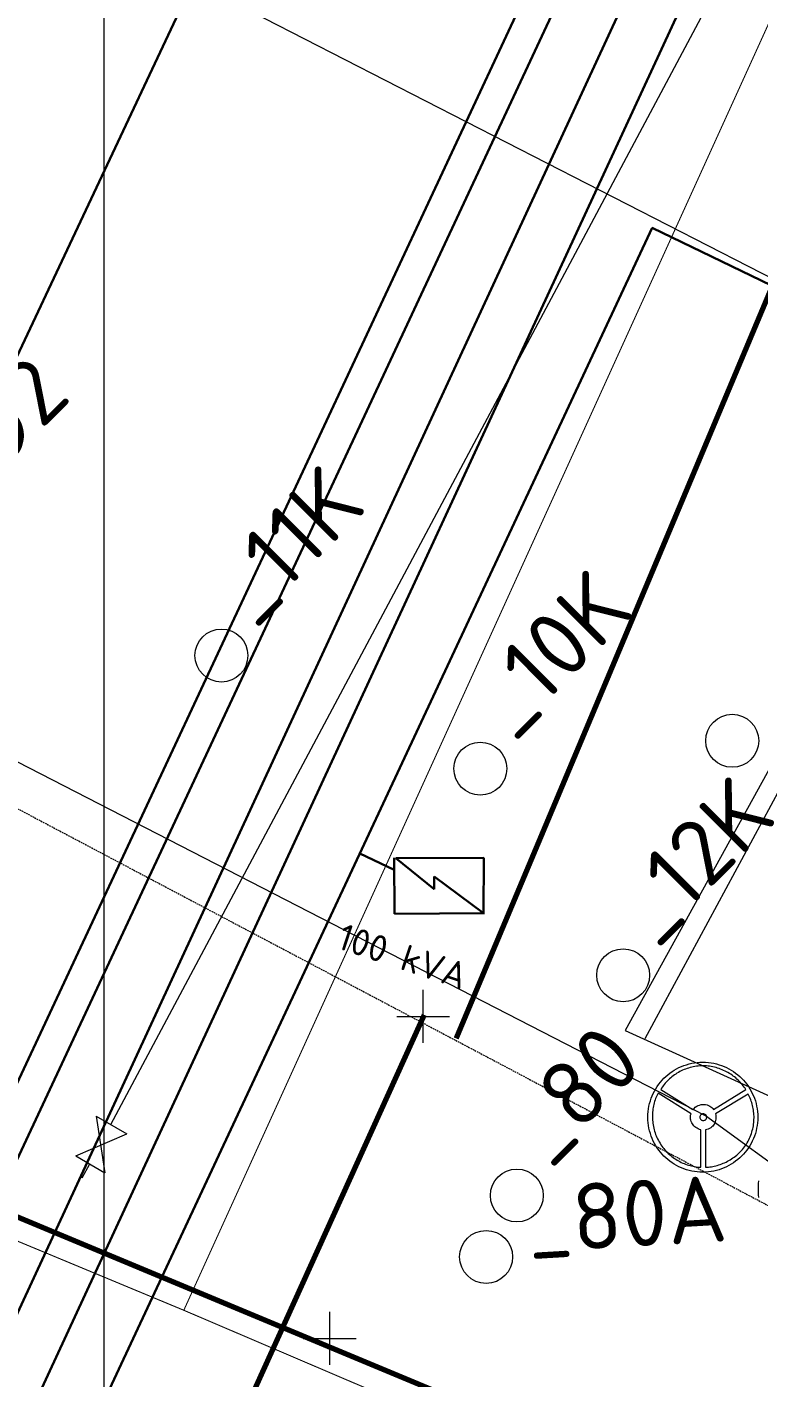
# Model space of a CAD drawing. Header units: millimetres. Extents: x 519 to 9564855, y -810 to 5021775.
# Drawn here: x 9528985.5 to 9529123.8, y 5000710.5 to 5000965.7 of the extents above; entities that cross this region are included whole.
import ezdxf

# ---------------------------------------------------------------- set-up
doc = ezdxf.new("R2010")
doc.units = ezdxf.units.MM
doc.header["$LTSCALE"] = 2
doc.header["$MEASUREMENT"] = 0
doc.header["$PDMODE"] = 2
doc.header["$PDSIZE"] = 5
doc.linetypes.add('DASHED', pattern=[0.75, 0.5, -0.25])
for name, color, linetype in [('GRID_PULKOVO', 7, 'Continuous'), ('OilColl&Flowlines', 3, 'Continuous'), ('OLD WELLS(dr.bfr2000)', 24, 'Continuous'), ('vodovod', 5, 'Continuous')]:
    doc.layers.add(name, color=color, linetype=linetype)
for name, color, linetype, lineweight in [('PPLINE_GAS', 4, 'GAS_LINE', 30), ('PWLINE', 6, 'Continuous', 20), ('WELLS(drilled after 2000y)', 6, 'Continuous', 40), ('Новый водовод', 5, 'g_122_vpr', 30), ('размеры', 7, 'Continuous', 9), ('Электро', 1, 'Continuous', 30), ('Электроснаб', 1, 'Continuous', 18), ('Электроснабжене', 1, 'Continuous', 18)]:
    doc.layers.add(name, color=color, linetype=linetype, lineweight=lineweight)
doc.styles.add('92051501$0$STANDARD', font='simplex.shx')
doc.styles.add('Elect', font='isocpeur.ttf')
doc.styles.add('Line_GUGK', font='')
doc.styles.get("Standard").update_dxf_attribs({"font": 'isocpeur.ttf', "width": 0.5})
doc.styles.get('Line_GUGK').set_extended_font_data('Bm431', italic=True)
doc.linetypes.add('g_122_vpr', pattern='A,2,-2,3,-0.6,["Впр",Line_GUGK,S=2,R=0,X=0,Y=-1],-6.4,3,-2,8,-2,8,-2,6', length=45)
doc.linetypes.add('GAS_LINE', pattern='A,0.5,-0.2,["G",92051501$0$STANDARD,S=0.1,R=0,X=-0.1,Y=-0.05],-0.05', length=0.75)
doc.linetypes.add('STM_LINE', pattern='A,0.5,-0.2,["S",92051501$0$STANDARD,S=0.1,R=0,X=-0.1,Y=-0.05],-0.05', length=0.75)
doc.linetypes.add('WTR_LINE', pattern='A,0.5,-0.2,["W",92051501$0$STANDARD,S=0.1,R=0,X=-0.1,Y=-0.05],-0.05', length=0.75)

msp = doc.modelspace()

# ---------------------------------------------------------------- linework, layer by layer
at = {"color": 6, "lineweight": 0}
msp.add_line((9529001.27283, 5000758.41517), (9529256.97889, 5001237.80145), dxfattribs=at)
at = {"color": 5, "lineweight": 0}
msp.add_line((9528995.9061, 5000748.35388), (9528997.29964, 5000750.96641), dxfattribs=at)
at = {"color": 6, "linetype": 'STM_LINE', "lineweight": 0, "ltscale": 15, "const_width": 1, "flags": 128}
msp.add_lwpolyline([(9529145.57699, 5000673.48193), (9528818.82879, 5000809.63389)], dxfattribs=at)
at = {"layer": 'GRID_PULKOVO', "lineweight": 0}
msp.add_line((9529000, 5011000), (9529000, 4992000), dxfattribs=at)
at = {"layer": 'OilColl&Flowlines', "lineweight": 0}
for points in [[(9529135.82347, 5000745.21225), (9529131.837, 5000746.855), (9529113.637, 5000760.055), (9528410.537, 5001121.555), (9528444.84768, 5001187.65532)], [(9529113.14681, 5000770.18218), (9529113.14681, 5000770.18218), (9529113.67654, 5000770.17179), (9529114.19587, 5000770.13025), (9529114.71521, 5000770.05754), (9529115.22416, 5000769.97444), (9529115.72272, 5000769.8498), (9529116.21089, 5000769.71478), (9529116.69907, 5000769.54859), (9529117.16647, 5000769.36163), (9529117.62349, 5000769.15389), (9529118.07012, 5000768.92539), (9529118.50636, 5000768.67611), (9529118.93221, 5000768.40605), (9529119.33729, 5000768.11522), (9529119.73199, 5000767.80362), (9529120.10591, 5000767.48163), (9529120.46945, 5000767.13887), (9529120.81221, 5000766.77534), (9529121.14458, 5000766.40142), (9529121.45618, 5000766.00672), (9529121.74701, 5000765.60164), (9529122.01707, 5000765.17578), (9529122.26635, 5000764.73954), (9529122.49485, 5000764.29291), (9529122.71297, 5000763.8359), (9529122.89994, 5000763.35811), (9529123.06612, 5000762.88032), (9529123.20115, 5000762.38176), (9529123.3154, 5000761.8832), (9529123.40888, 5000761.37425), (9529123.48159, 5000760.85491), (9529123.52314, 5000760.32519), (9529123.53352, 5000759.79547), (9529123.53352, 5000759.79547), (9529123.52314, 5000759.25536), (9529123.48159, 5000758.72564), (9529123.40888, 5000758.2063), (9529123.3154, 5000757.69735), (9529123.20115, 5000757.19879), (9529123.06612, 5000756.70023), (9529122.89994, 5000756.21205), (9529122.71297, 5000755.74465), (9529122.49485, 5000755.28764), (9529122.26635, 5000754.84101), (9529122.01707, 5000754.40477), (9529121.74701, 5000753.97891), (9529121.45618, 5000753.57383), (9529121.14458, 5000753.17913), (9529120.81221, 5000752.80521), (9529120.46945, 5000752.44168), (9529120.10591, 5000752.09892), (9529119.73199, 5000751.77693), (9529119.33729, 5000751.46533), (9529118.93221, 5000751.1745), (9529118.50636, 5000750.90444), (9529118.07012, 5000750.65516), (9529117.62349, 5000750.42666), (9529117.16647, 5000750.21892), (9529116.69907, 5000750.03196), (9529116.21089, 5000749.87616), (9529115.72272, 5000749.73075), (9529115.22416, 5000749.61649), (9529114.71521, 5000749.52301), (9529114.19587, 5000749.46069), (9529113.67654, 5000749.41914), (9529113.14681, 5000749.40876), (9529113.14681, 5000749.40876), (9529112.60671, 5000749.41914), (9529112.07698, 5000749.46069), (9529111.55765, 5000749.52301), (9529111.0487, 5000749.61649), (9529110.53975, 5000749.73075), (9529110.05157, 5000749.87616), (9529109.5634, 5000750.03196), (9529109.096, 5000750.21892), (9529108.6286, 5000750.42666), (9529108.18197, 5000750.65516), (9529107.74572, 5000750.90444), (9529107.33026, 5000751.1745), (9529106.92517, 5000751.46533), (9529106.53048, 5000751.77693), (9529106.15656, 5000752.09892), (9529105.79302, 5000752.44168), (9529105.45026, 5000752.80521), (9529105.11789, 5000753.17913), (9529104.81667, 5000753.57383), (9529104.52584, 5000753.97891), (9529104.25579, 5000754.40477), (9529104.00651, 5000754.84101), (9529103.778, 5000755.28764), (9529103.57027, 5000755.74465), (9529103.38331, 5000756.21205), (9529103.22751, 5000756.70023), (9529103.08209, 5000757.19879), (9529102.96784, 5000757.69735), (9529102.87436, 5000758.2063), (9529102.81204, 5000758.72564), (9529102.77049, 5000759.25536), (9529102.7601, 5000759.79547), (9529102.7601, 5000759.79547), (9529102.77049, 5000760.32519), (9529102.81204, 5000760.85491), (9529102.87436, 5000761.37425), (9529102.96784, 5000761.8832), (9529103.08209, 5000762.38176), (9529103.22751, 5000762.88032), (9529103.38331, 5000763.35811), (9529103.57027, 5000763.8359), (9529103.778, 5000764.29291), (9529104.00651, 5000764.73954), (9529104.25579, 5000765.17578), (9529104.52584, 5000765.60164), (9529104.81667, 5000766.00672), (9529105.11789, 5000766.40142), (9529105.45026, 5000766.77534), (9529105.79302, 5000767.13887), (9529106.15656, 5000767.48163), (9529106.53048, 5000767.80362), (9529106.92517, 5000768.11522), (9529107.33026, 5000768.40605), (9529107.74572, 5000768.67611), (9529108.18197, 5000768.92539), (9529108.6286, 5000769.15389), (9529109.096, 5000769.36163), (9529109.5634, 5000769.54859), (9529110.05157, 5000769.71478), (9529110.53975, 5000769.8498), (9529111.0487, 5000769.97444), (9529111.55765, 5000770.05754), (9529112.07698, 5000770.13025), (9529112.60671, 5000770.17179), (9529113.14681, 5000770.18218)], [(9529111.27721, 5000761.21845), (9529111.27721, 5000761.21845), (9529111.48494, 5000761.46773), (9529111.72384, 5000761.68585), (9529111.9835, 5000761.86242), (9529112.24317, 5000761.99745), (9529112.52361, 5000762.09093), (9529112.81444, 5000762.16364), (9529113.10527, 5000762.1948), (9529113.3961, 5000762.1948), (9529113.67654, 5000762.16364), (9529113.95698, 5000762.10132), (9529114.21665, 5000762.01822), (9529114.45554, 5000761.90397), (9529114.68405, 5000761.76894), (9529114.87101, 5000761.60276), (9529115.0372, 5000761.42618), (9529115.17222, 5000761.21845), (9529121.25884, 5000765.03037), (9529121.25884, 5000765.03037), (9529121.11342, 5000765.26926), (9529120.94723, 5000765.49777), (9529120.78105, 5000765.72628), (9529120.60447, 5000765.95479), (9529120.41751, 5000766.17291), (9529120.23055, 5000766.39103), (9529120.02282, 5000766.59876), (9529119.81508, 5000766.8065), (9529119.59696, 5000767.00385), (9529119.37884, 5000767.20119), (9529119.13995, 5000767.38815), (9529118.90105, 5000767.56473), (9529118.66216, 5000767.7413), (9529118.41288, 5000767.90749), (9529118.15321, 5000768.07368), (9529117.89354, 5000768.21909), (9529117.62349, 5000768.3645), (9529117.35343, 5000768.50992), (9529117.07299, 5000768.63456), (9529116.79255, 5000768.7592), (9529116.51211, 5000768.87345), (9529116.22128, 5000768.97732), (9529115.93045, 5000769.0708), (9529115.63962, 5000769.15389), (9529115.33841, 5000769.23699), (9529115.0372, 5000769.29931), (9529114.73598, 5000769.36163), (9529114.42438, 5000769.41356), (9529114.12317, 5000769.44472), (9529113.81156, 5000769.47588), (9529113.49996, 5000769.48627), (9529113.18836, 5000769.49666), (9529113.18836, 5000769.49666), (9529112.87676, 5000769.48627), (9529112.56516, 5000769.47588), (9529112.25356, 5000769.44472), (9529111.94196, 5000769.41356), (9529111.64074, 5000769.36163), (9529111.33953, 5000769.3097), (9529111.03831, 5000769.24738), (9529110.74748, 5000769.17467), (9529110.44627, 5000769.08119), (9529110.16583, 5000768.98771), (9529109.875, 5000768.89423), (9529109.59456, 5000768.77997), (9529109.3245, 5000768.65533), (9529109.05445, 5000768.53069), (9529108.7844, 5000768.39566), (9529108.52473, 5000768.25025), (9529108.26506, 5000768.10484), (9529108.01578, 5000767.93865), (9529107.7665, 5000767.77246), (9529107.5276, 5000767.60627), (9529107.2991, 5000767.41931), (9529107.07059, 5000767.23235), (9529106.85247, 5000767.04539), (9529106.63435, 5000766.83766), (9529106.42661, 5000766.62992), (9529106.22927, 5000766.42219), (9529106.0423, 5000766.20407), (9529105.85534, 5000765.97556), (9529105.67877, 5000765.74705), (9529105.5022, 5000765.51855), (9529105.34639, 5000765.27965), (9529105.19059, 5000765.03037), (9529111.27721, 5000761.21845)], [(9529112.74173, 5000757.40653), (9529112.74173, 5000757.40653), (9529112.50284, 5000757.48962), (9529112.27433, 5000757.5831), (9529112.04582, 5000757.70774), (9529111.83809, 5000757.84277), (9529111.64074, 5000757.99857), (9529111.46417, 5000758.16475), (9529111.29798, 5000758.35172), (9529111.16295, 5000758.54906), (9529111.03831, 5000758.7568), (9529110.93445, 5000758.97492), (9529110.86174, 5000759.20343), (9529110.8098, 5000759.44232), (9529110.78903, 5000759.6916), (9529110.79942, 5000759.94088), (9529110.84096, 5000760.19016), (9529110.91367, 5000760.44983), (9529104.71281, 5000764.34485), (9529104.71281, 5000764.34485), (9529104.57778, 5000764.09557), (9529104.45314, 5000763.84629), (9529104.33888, 5000763.58662), (9529104.23502, 5000763.32695), (9529104.13115, 5000763.0569), (9529104.03767, 5000762.77645), (9529103.95458, 5000762.5064), (9529103.88187, 5000762.21557), (9529103.81955, 5000761.93513), (9529103.76761, 5000761.6443), (9529103.71568, 5000761.35348), (9529103.68452, 5000761.06265), (9529103.65336, 5000760.76143), (9529103.63259, 5000760.46022), (9529103.6222, 5000760.159), (9529103.6222, 5000759.85779), (9529103.63259, 5000759.55657), (9529103.65336, 5000759.25536), (9529103.67413, 5000758.94376), (9529103.71568, 5000758.64254), (9529103.75723, 5000758.34133), (9529103.81955, 5000758.04011), (9529103.88187, 5000757.7389), (9529103.95458, 5000757.43769), (9529104.03767, 5000757.13647), (9529104.13115, 5000756.84564), (9529104.23502, 5000756.55481), (9529104.34927, 5000756.26399), (9529104.47391, 5000755.97316), (9529104.60894, 5000755.69272), (9529104.75435, 5000755.41228), (9529104.91015, 5000755.13184), (9529104.91015, 5000755.13184), (9529105.06595, 5000754.86178), (9529105.24253, 5000754.60211), (9529105.40872, 5000754.34245), (9529105.59568, 5000754.09316), (9529105.79302, 5000753.85427), (9529105.99037, 5000753.61538), (9529106.18772, 5000753.38687), (9529106.40584, 5000753.16875), (9529106.61357, 5000752.96101), (9529106.84208, 5000752.75328), (9529107.07059, 5000752.55593), (9529107.30948, 5000752.36897), (9529107.54838, 5000752.18201), (9529107.78727, 5000752.01582), (9529108.03655, 5000751.84963), (9529108.29622, 5000751.69383), (9529108.5455, 5000751.53803), (9529108.81556, 5000751.40301), (9529109.07522, 5000751.26798), (9529109.34528, 5000751.14334), (9529109.61533, 5000751.02908), (9529109.89577, 5000750.92522), (9529110.16583, 5000750.82135), (9529110.44627, 5000750.73826), (9529110.7371, 5000750.65516), (9529111.01754, 5000750.58246), (9529111.29798, 5000750.52014), (9529111.58881, 5000750.4682), (9529111.87964, 5000750.41627), (9529112.16008, 5000750.38511), (9529112.4509, 5000750.36434), (9529112.74173, 5000750.34356), (9529112.74173, 5000757.40653)], [(9529115.53576, 5000760.44983), (9529115.53576, 5000760.44983), (9529115.59808, 5000760.17978), (9529115.62924, 5000759.90972), (9529115.62924, 5000759.65005), (9529115.60846, 5000759.40077), (9529115.56692, 5000759.15149), (9529115.5046, 5000758.9126), (9529115.41112, 5000758.69448), (9529115.30725, 5000758.48674), (9529115.17222, 5000758.2894), (9529115.00604, 5000758.10243), (9529114.82946, 5000757.94663), (9529114.63211, 5000757.79083), (9529114.41399, 5000757.66619), (9529114.1751, 5000757.56233), (9529113.91543, 5000757.46885), (9529113.63499, 5000757.40653), (9529113.63499, 5000750.34356), (9529113.63499, 5000750.34356), (9529113.91543, 5000750.35395), (9529114.19587, 5000750.37472), (9529114.47631, 5000750.40588), (9529114.75675, 5000750.44743), (9529115.0372, 5000750.49936), (9529115.31764, 5000750.5513), (9529115.59808, 5000750.624), (9529115.87852, 5000750.69671), (9529116.15896, 5000750.7798), (9529116.4394, 5000750.87328), (9529116.71984, 5000750.97715), (9529116.9899, 5000751.08102), (9529117.25995, 5000751.20566), (9529117.53001, 5000751.3303), (9529117.80006, 5000751.46533), (9529118.05973, 5000751.61074), (9529118.3194, 5000751.75615), (9529118.57906, 5000751.92234), (9529118.82834, 5000752.08853), (9529119.07763, 5000752.2651), (9529119.31652, 5000752.44168), (9529119.55541, 5000752.63902), (9529119.78392, 5000752.83637), (9529120.01243, 5000753.04411), (9529120.23055, 5000753.25184), (9529120.43829, 5000753.48035), (9529120.64602, 5000753.70886), (9529120.84337, 5000753.94775), (9529121.03033, 5000754.18664), (9529121.21729, 5000754.43593), (9529121.38348, 5000754.69559), (9529121.54966, 5000754.96565), (9529121.54966, 5000754.96565), (9529121.70546, 5000755.24609), (9529121.85088, 5000755.52653), (9529121.9859, 5000755.81736), (9529122.11055, 5000756.0978), (9529122.21441, 5000756.38863), (9529122.31828, 5000756.68984), (9529122.41176, 5000756.98067), (9529122.49485, 5000757.2715), (9529122.56756, 5000757.57271), (9529122.64027, 5000757.87393), (9529122.6922, 5000758.16475), (9529122.73375, 5000758.46597), (9529122.76491, 5000758.76718), (9529122.79607, 5000759.0684), (9529122.80646, 5000759.35923), (9529122.81684, 5000759.66044), (9529122.81684, 5000759.96166), (9529122.79607, 5000760.25248), (9529122.77529, 5000760.54331), (9529122.74413, 5000760.84453), (9529122.71297, 5000761.13535), (9529122.66104, 5000761.4158), (9529122.60911, 5000761.70662), (9529122.5364, 5000761.98706), (9529122.46369, 5000762.26751), (9529122.3806, 5000762.54795), (9529122.28712, 5000762.82839), (9529122.19364, 5000763.09844), (9529122.07939, 5000763.35811), (9529121.96513, 5000763.62816), (9529121.84049, 5000763.88783), (9529121.70546, 5000764.13711), (9529115.53576, 5000760.44983)], [(9529113.22991, 5000760.44983), (9529113.22991, 5000760.44983), (9529113.09488, 5000760.43944), (9529112.97024, 5000760.3979), (9529112.86637, 5000760.33558), (9529112.76251, 5000760.26287), (9529112.6898, 5000760.159), (9529112.62748, 5000760.05514), (9529112.58593, 5000759.9305), (9529112.57555, 5000759.79547), (9529112.57555, 5000759.79547), (9529112.58593, 5000759.66044), (9529112.62748, 5000759.54619), (9529112.6898, 5000759.43193), (9529112.76251, 5000759.33845), (9529112.86637, 5000759.25536), (9529112.97024, 5000759.20343), (9529113.09488, 5000759.16188), (9529113.22991, 5000759.15149), (9529113.22991, 5000759.15149), (9529113.36494, 5000759.16188), (9529113.47919, 5000759.20343), (9529113.59344, 5000759.25536), (9529113.68692, 5000759.33845), (9529113.77002, 5000759.43193), (9529113.82195, 5000759.54619), (9529113.8635, 5000759.66044), (9529113.87388, 5000759.79547), (9529113.87388, 5000759.79547), (9529113.8635, 5000759.9305), (9529113.82195, 5000760.05514), (9529113.77002, 5000760.159), (9529113.68692, 5000760.26287), (9529113.59344, 5000760.33558), (9529113.47919, 5000760.3979), (9529113.36494, 5000760.43944), (9529113.22991, 5000760.44983)], [(9529123.75705, 5000744.60047), (9529123.69473, 5000745.1198), (9529123.65319, 5000745.64953), (9529123.6428, 5000746.18964), (9529123.6428, 5000746.18964), (9529123.65319, 5000746.71936), (9529123.69473, 5000747.24908), (9529123.75705, 5000747.76842)]]:
    msp.add_lwpolyline(points, dxfattribs=at)
at = {"layer": 'OLD WELLS(dr.bfr2000)', "lineweight": 0}
for centre in [(9529022.189, 5000846.98), (9529118.7, 5000830.9), (9529071.108, 5000825.627), (9529098.1, 5000786.6), (9529078, 5000745), (9529072.2, 5000733.4)]:
    msp.add_circle(centre, 5, dxfattribs=at)
at = {"layer": 'PPLINE_GAS', "linetype": 'GAS_LINE', "lineweight": 0, "ltscale": 20}
for p, q in [((9528779.5, 5001095.9), (9529168.1, 5000896.8)), ((9529180.6, 5000925.3), (9529098.5, 5000776.2)), ((9529168.1, 5000896.8), (9529102.2, 5000774.6)), ((9529098.5, 5000776.2), (9529281.7, 5000692.5))]:
    msp.add_line(p, q, dxfattribs=at)
at = {"layer": 'PWLINE', "color": 6, "lineweight": 0}
for p, q in [((9528998.52512, 5000759.98815), (9529000.1818, 5000749.31645)), ((9528998.52512, 5000759.98815), (9529004.31926, 5000756.67117)), ((9528994.67112, 5000752.47116), (9529004.31926, 5000756.67117)), ((9528994.67112, 5000752.47116), (9529000.1818, 5000749.31645))]:
    msp.add_line(p, q, dxfattribs=at)
at = {"layer": 'vodovod', "linetype": 'WTR_LINE', "lineweight": 0, "ltscale": 5, "const_width": 0.2}
for points in [[(9529015.0833, 5000723.32951), (9529076.84359, 5000859.16322), (9529110.68292, 5000933.5884), (9529168.78782, 5001061.38254), (9529222.93089, 5001180.46314), (9529278.75116, 5001149.15664)], [(9528768.87, 5000707.66), (9528819.32247, 5000804.70333), (9529015.0833, 5000723.32951), (9529254.02941, 5000621.24556), (9529300.44955, 5000635.20001), (9529717.37976, 5000469.82746), (9529744.26942, 5000480.68776), (9529926.12309, 5000402.81182), (9530179.49567, 5000359.77342), (9530213.72884, 5000349.68251), (9530273.5686, 5000326.65792), (9530276.6046, 5000319.84692), (9531149.23325, 5000023.913), (9531169.31762, 5000082.56978), (9531364.3164, 5000010.23881), (9531370.12169, 5000025.14849), (9531533.19377, 4999972.28229), (9531710.79089, 4999914.70722), (9531689.06275, 4999854.50849), (9531715.39969, 4999845.00243)]]:
    msp.add_lwpolyline(points, dxfattribs=at)
at = {"layer": 'WELLS(drilled after 2000y)', "linetype": 'ByBlock', "lineweight": 0, "ltscale": 50, "const_width": 0.2}
msp.add_lwpolyline([(9528772.34123, 5000720.50448), (9528818.82879, 5000809.63389), (9529148.45285, 5000672.28359), (9529209.10392, 5000679.71025), (9529293.29241, 5000644.22248)], dxfattribs=at)
at = {"layer": 'Новый водовод', "color": 5, "linetype": 'WTR_LINE', "lineweight": 0, "ltscale": 40, "const_width": 1}
for points in [[(9529073.59, 5001302.58), (9529252.8, 5001217.83), (9529066.5442, 5000774.6718)], [(9529060.51, 5000779.12), (9528805.08357, 5000215.17911), (9528752.54676, 5000102.86404), (9528635.03115, 4999825.63459), (9528608.4, 4999763.3)]]:
    msp.add_lwpolyline(points, dxfattribs=at)
at = {"layer": 'Новый водовод', "color": 5, "linetype": 'WTR_LINE', "lineweight": 0, "ltscale": 40}
for p in [(9529060.31, 5000778.82), (9529042.66, 5000718.02)]:
    msp.add_point(p, dxfattribs=at)
at = {"layer": 'размеры', "color": 6, "linetype": 'DASHED', "lineweight": 0, "ltscale": 0.3}
msp.add_line((9528855.98678, 5000885.57292), (9529233.2439, 5000686.14372), dxfattribs=at)
at = {"layer": 'Электро'}
for p, q in [((9529655.30924, 5002203.91016, 0), (9528772.76301, 5000315.04433, 0)), ((9529647.39085, 5002172.55133, 0), (9528778.60908, 5000313.14483, 0)), ((9528948.62165, 5000829.30672, -0.00006), (9529077.78938, 5001103.69675, -0.00006)), ((9528912.3549, 5000518.78812), (9529103.55905, 5000927.77725)), ((9529190.08941, 5000886.01551), (9529103.55905, 5000927.77725)), ((9529048.31425, 5000809.60763), (9529054.82374, 5000806.49842, 0)), ((9529054.87437, 5000798.2255, 0), (9529054.80967, 5000808.79785, 0)), ((9529071.76085, 5000808.80374, 0), (9529055.16525, 5000808.70217, 0)), ((9529055.16525, 5000808.70217, 0), (9529062.37703, 5000802.87494, 0)), ((9529071.68716, 5000798.36128, 0), (9529071.76085, 5000808.80374, 0)), ((9529062.36249, 5000805.25017, 0), (9529071.68716, 5000798.36128, 0)), ((9529062.37703, 5000802.87494, 0), (9529062.36249, 5000805.25017, 0)), ((9529071.9228, 5000798.32984, 0), (9529054.87437, 5000798.2255, 0))]:
    msp.add_line(p, q, dxfattribs=at)
at = {"layer": 'Электро', "elevation": -0.00006}
for points in [[(9528790.95275, 5000306.4238), (9529596.95307, 5002048.26732)], [(9529599.6397, 5002029.34297), (9528800.12121, 5000302.43139)]]:
    msp.add_lwpolyline(points, dxfattribs=at)
at = {"layer": 'Электроснаб', "color": 1, "lineweight": 0}
for p, q in [((9529655.30924, 5002203.91016, 0), (9528772.76301, 5000315.04433, 0)), ((9529647.39085, 5002172.55133, 0), (9528778.60908, 5000313.14483, 0)), ((9528948.62165, 5000829.30672, -0.00006), (9529077.78938, 5001103.69675, -0.00006)), ((9528912.3549, 5000518.78812), (9529103.55905, 5000927.77725)), ((9529190.08941, 5000886.01551), (9529103.55905, 5000927.77725))]:
    msp.add_line(p, q, dxfattribs=at)
at = {"layer": 'Электроснаб', "color": 1, "linetype": 'ByBlock', "lineweight": 0}
for p, q in [((9529048.31425, 5000809.60763), (9529054.82374, 5000806.49842, 0)), ((9529054.87437, 5000798.2255, 0), (9529054.80967, 5000808.79785, 0)), ((9529071.76085, 5000808.80374, 0), (9529055.16525, 5000808.70217, 0)), ((9529055.16525, 5000808.70217, 0), (9529062.37703, 5000802.87494, 0)), ((9529071.68716, 5000798.36128, 0), (9529071.76085, 5000808.80374, 0)), ((9529062.36249, 5000805.25017, 0), (9529071.68716, 5000798.36128, 0)), ((9529062.37703, 5000802.87494, 0), (9529062.36249, 5000805.25017, 0)), ((9529071.9228, 5000798.32984, 0), (9529054.87437, 5000798.2255, 0))]:
    msp.add_line(p, q, dxfattribs=at)
at = {"layer": 'Электроснаб', "color": 1, "lineweight": 0, "elevation": -0.00006}
for points in [[(9528790.95275, 5000306.4238), (9529596.95307, 5002048.26732)], [(9529599.6397, 5002029.34297), (9528800.12121, 5000302.43139)]]:
    msp.add_lwpolyline(points, dxfattribs=at)
at = {"layer": 'Электроснабжене', "color": 1, "lineweight": 0}
for p, q in [((9529655.30924, 5002203.91016, 0), (9528772.76301, 5000315.04433, 0)), ((9529647.39085, 5002172.55133, 0), (9528778.60908, 5000313.14483, 0)), ((9528948.62165, 5000829.30672, -0.00006), (9529077.78938, 5001103.69675, -0.00006)), ((9528912.3549, 5000518.78812), (9529103.55905, 5000927.77725)), ((9529190.08941, 5000886.01551), (9529103.55905, 5000927.77725))]:
    msp.add_line(p, q, dxfattribs=at)
at = {"layer": 'Электроснабжене', "color": 1, "linetype": 'ByBlock', "lineweight": 0}
for p, q in [((9529048.31425, 5000809.60763), (9529054.82374, 5000806.49842, 0)), ((9529054.87437, 5000798.2255, 0), (9529054.80967, 5000808.79785, 0)), ((9529071.76085, 5000808.80374, 0), (9529055.16525, 5000808.70217, 0)), ((9529055.16525, 5000808.70217, 0), (9529062.37703, 5000802.87494, 0)), ((9529071.68716, 5000798.36128, 0), (9529071.76085, 5000808.80374, 0)), ((9529062.36249, 5000805.25017, 0), (9529071.68716, 5000798.36128, 0)), ((9529062.37703, 5000802.87494, 0), (9529062.36249, 5000805.25017, 0)), ((9529071.9228, 5000798.32984, 0), (9529054.87437, 5000798.2255, 0))]:
    msp.add_line(p, q, dxfattribs=at)
at = {"layer": 'Электроснабжене', "color": 1, "lineweight": 0, "elevation": -0.00006}
for points in [[(9528790.95275, 5000306.4238), (9529596.95307, 5002048.26732)], [(9529599.6397, 5002029.34297), (9528800.12121, 5000302.43139)]]:
    msp.add_lwpolyline(points, dxfattribs=at)

# ---------------------------------------------------------------- texts
at = {"layer": 'OLD WELLS(dr.bfr2000)', "lineweight": 0, "style": 'Elect'}
for s, rotation, p in [(' _92', 44.9999999, (9528970, 5000871.4)), (' _11K', 44.9999999, (9529022.189, 5000846.98)), (' _10K', 44.9999999, (9529071.108, 5000825.627)), (' _12K', 44.9999999, (9529098.1, 5000786.6)), (' _80', 44.9999999, (9529078, 5000745)), (' _80A', 3.39984, (9529072.35826, 5000733.68398))]:
    msp.add_text(s, height=12.5, rotation=rotation, dxfattribs=at).set_placement(p)
at = {"layer": 'Электро'}
msp.add_text('100 kVA', height=5, rotation=341.691556, dxfattribs=at).set_placement((9529043.72856, 5000791.76272, -0.00006))
at = {"layer": 'Электроснаб', "color": 1, "linetype": 'ByBlock', "lineweight": 0}
msp.add_text('100 kVA', height=5, rotation=341.691556, dxfattribs=at).set_placement((9529043.72856, 5000791.76272, -0.00006))
at = {"layer": 'Электроснабжене', "color": 1, "linetype": 'ByBlock', "lineweight": 0}
msp.add_text('100 kVA', height=5, rotation=341.691556, dxfattribs=at).set_placement((9529043.72856, 5000791.76272, -0.00006))

doc.saveas('drawing.dxf')
